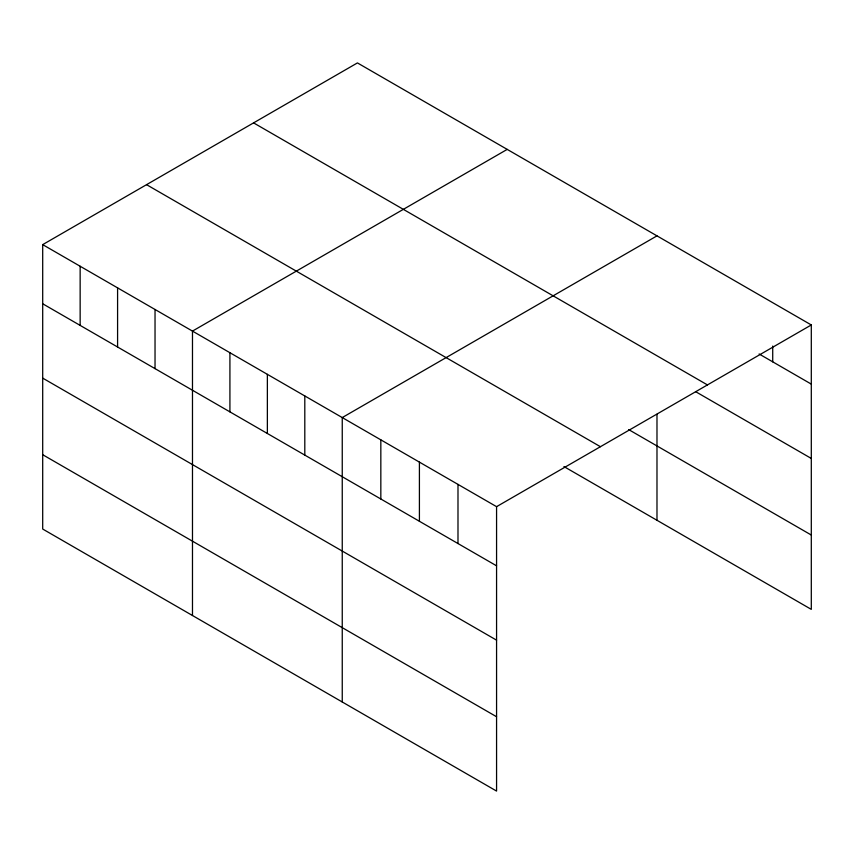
<?xml version="1.0" encoding="UTF-8"?>
<svg xmlns="http://www.w3.org/2000/svg" width="854" height="854" viewBox="0 0 854 854"><rect width="100%" height="100%" fill="white"/><g stroke="black" fill="none" stroke-linecap="round" stroke-linejoin="round"><path stroke-width="1.28" d="M42.7 244.628L496.569 506.668L496.569 791.082L42.7 529.042L42.7 244.628L357.431 62.918L811.3 324.958L811.3 609.372L563.939 466.562M507.212 149.386L192.481 331.096L192.481 615.52M656.982 235.864L342.251 417.574L342.251 701.988M496.569 506.668L811.3 324.958M759.11 353.972L811.3 384.108M253.574 122.88L707.443 384.919M695.562 391.623L811.3 458.449M628.619 429.562L811.3 535.031M146.557 184.667L600.426 446.706M42.7 303.778L496.569 565.818M42.7 378.119L496.569 640.158M42.7 454.712L496.569 716.741M772.721 346.062L772.721 361.84M656.982 414.254L656.982 520.278M457.99 484.389L457.99 543.55M419.41 462.121L419.41 521.271M380.831 439.842L380.831 499.003M304.803 395.957L304.803 455.107M267.366 374.34L267.366 433.49M229.918 352.723L229.918 411.874M155.033 309.479L155.033 368.64M117.585 287.862L117.585 347.012M80.148 266.245L80.148 325.395"/></g></svg>
